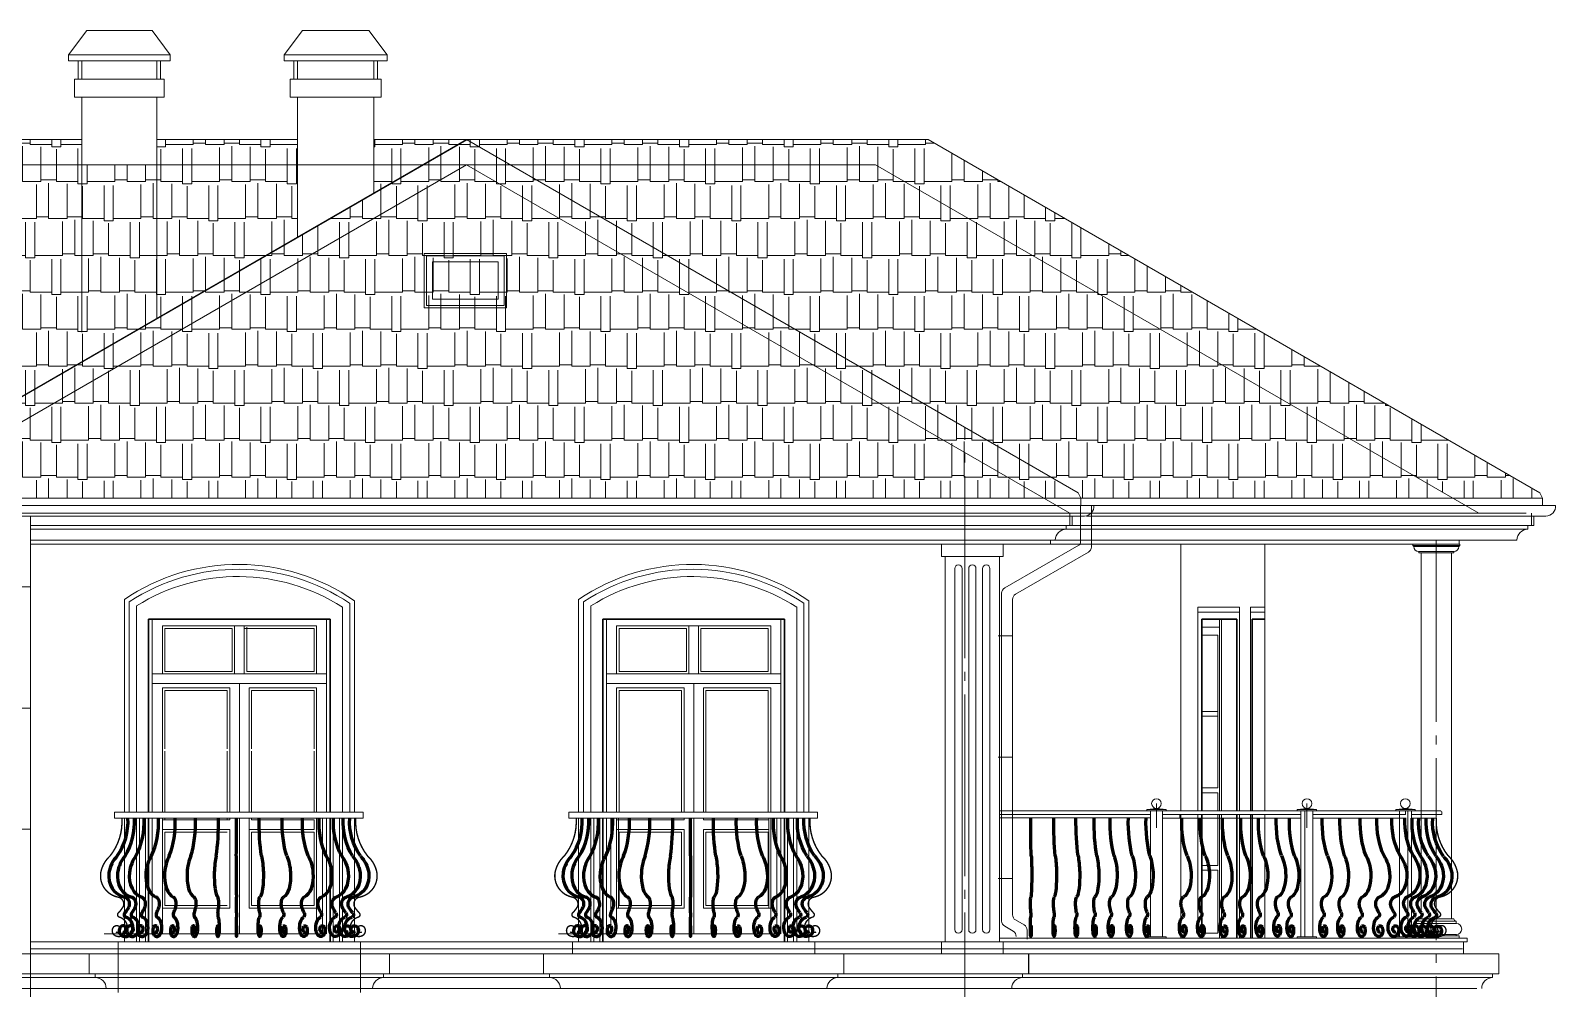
# Model space of a CAD drawing. Header units: millimetres. Extents: x -133165 to 20117, y 15722 to 63536.
# Drawn here: x -79792 to -67203, y 51559 to 59463 of the extents above; entities that cross this region are included whole.
import ezdxf

# ---------------------------------------------------------------- set-up
doc = ezdxf.new("R2010")
doc.units = ezdxf.units.MM
doc.linetypes.add('GOST2.303 5', pattern=[24, 20, -1.5, 1, -1.5])
doc.layers.get('0').update_dxf_attribs({"lineweight": 15})
for name, color, linetype, lineweight in [('axis', 7, 'GOST2.303 5', 9), ('doors', 32, 'Continuous', 15), ('friz', 173, 'Continuous', 15), ('wall', 5, 'Continuous', 60)]:
    doc.layers.add(name, color=color, linetype=linetype, lineweight=lineweight)
pattern_1 = [(0, (-6668.25, 0), (647.7, 304.8), [152.4, -127, 177.8, -76.2, 228.6, -101.6]), (0, (-6515.85, 12.7), (647.7, 304.8), [127, -482.6, 101.6, -152.4]), (0, (-6211.05, -19.05), (647.7, 304.8), [76.2, -787.4]), (90, (-6668.25, 0), (-215.9, 304.8), [292.1, -927.1]), (90, (-6515.85, 0), (-215.9, 304.8), [285.75, -933.45]), (90, (-6388.85, 0), (-215.9, 304.8), [266.7, -952.5]), (90, (-6211.05, -19.05), (-215.9, 304.8), [292.1, -927.1]), (90, (-6134.85, -19.05), (-215.9, 304.8), [292.1, -927.1]), (90, (-5906.25, 0), (-215.9, 304.8), [279.4, -939.8])]

# ---------------------------------------------------------------- blocks, each defined once
blk = doc.blocks.new('A$C5A567AD7')
at = {"layer": 'wall', "color": 251, "ltscale": 100, "const_width": 10}
blk.add_lwpolyline([(89, 0, -0.185604), (4, -272, 0.164154), (-63, -391, 0.401799), (62, -567, -0.487781), (98, -637, -0.054114), (65, -680, 0.566041), (70, -710, -0.405124), (127, -804, -0.498628), (39, -842, -0.46591), (30, -781, -0.316922), (68, -776, -0.956284), (45, -817)], format="xyb", dxfattribs=at)

msp = doc.modelspace()

# ---------------------------------------------------------------- hatches: boundary and pattern name
at = {"ltscale": 10}
h = msp.add_hatch(dxfattribs=at)
h.set_pattern_fill('AR-RSHKE', color=256, style=0)
h.set_pattern_definition(pattern_1)
h.paths.add_polyline_path([(-80072.4, 58355), (-79368.2, 58355), (-79368.2, 58562.8), (-80072.4, 58562.8), (-82884.5, 56939.3), (-82817.4, 56939.3), (-82817.4, 56939.3), (-82817.4, 56939.3), (-82524.5, 56939.3)])
h = msp.add_hatch(dxfattribs=at)
h.set_pattern_fill('AR-RSHKE', color=256, style=0)
h.set_pattern_definition(pattern_1)
h.paths.add_polyline_path([(-77587.4, 58355), (-77587.4, 58562.8), (-78748.2, 58562.8), (-78748.2, 58355)])
h = msp.add_hatch(dxfattribs=at)
h.set_pattern_fill('AR-RSHKE', color=256, style=0)
h.set_pattern_definition(pattern_1)
h.paths.add_polyline_path([(-76192.4, 58562.8), (-76957.4, 58562.8), (-76957.4, 58355), (-76552.4, 58355)])
h = msp.add_hatch(dxfattribs=at)
h.set_pattern_fill('AR-RSHKE', color=256, style=0)
h.set_pattern_definition(pattern_1)
h.paths.add_polyline_path([(-76192.4, 58562.8), (-76552.3, 58355), (-75832.4, 58355)])
h = msp.add_hatch(dxfattribs=at)
h.set_pattern_fill('AR-RSHKE', color=256, style=0)
h.set_pattern_definition(pattern_1)
h.paths.add_polyline_path([(-68187.4, 55681.8), (-68187.4, 56140.8), (-72382.4, 58562.8), (-76192.4, 58562.8), (-75832.4, 58355), (-72817.4, 58355)])
h.paths.add_polyline_path([(-72080.3, 55980.8), (-72080.3, 56188.7), (-75832.4, 58355), (-76192.4, 58355)], flags=17)
h.paths.add_polyline_path([(-71428.5, 55604.5), (-71121.8, 55604.5), (-71142.4, 55647.2), (-72080.3, 56188.7), (-72080.3, 55980.8)])
h.paths.add_polyline_path([(-68187.4, 56140.8), (-68187.4, 55681.8), (-68053.5, 55604.5), (-67311.8, 55604.5), (-67332.4, 55647.2)])
h = msp.add_hatch(dxfattribs=at)
h.set_pattern_fill('AR-RSHKE', color=256, style=0)
h.set_pattern_definition(pattern_1)
h.paths.add_polyline_path([(-82524.5, 56939.3), (-79004.5, 56939.3), (-78748.2, 57087.3), (-78748.2, 58355), (-80072.4, 58355)])
h = msp.add_hatch(dxfattribs=at)
h.set_pattern_fill('AR-RSHKE', color=256, style=0)
h.set_pattern_definition(pattern_1)
h.paths.add_polyline_path([(-76192.4, 58355), (-76552.3, 58355), (-80710.7, 55953.3), (-80512.7, 55860.7)])
h = msp.add_hatch(dxfattribs=at)
h.set_pattern_fill('AR-RSHKE', color=256, style=0)
h.set_pattern_definition(pattern_1)
h.paths.add_polyline_path([(-71428.5, 55604.5), (-76192.4, 58355), (-80512.7, 55860.7), (-80100.7, 55667.8), (-80070, 55604.5)])
h.paths.add_polyline_path([(-79113.9, 56346.7), (-79037.9, 56063), (-79224, 56013.1), (-79300, 56296.9)], flags=24)
h = msp.add_hatch(dxfattribs=at)
h.set_pattern_fill('AR-RSHKE', color=256, style=0)
h.set_pattern_definition(pattern_1)
h.paths.add_polyline_path([(-78748.2, 57087.3), (-77587.4, 57757.4), (-77587.4, 58355), (-78748.2, 58355)])
h = msp.add_hatch(dxfattribs=at)
h.set_pattern_fill('AR-RSHKE', color=256, style=0)
h.set_pattern_definition(pattern_1)
h.paths.add_polyline_path([(-76957.4, 58121.1), (-76552.4, 58355), (-76957.4, 58355)])
h = msp.add_hatch(dxfattribs=at)
h.set_pattern_fill('AR-RSHKE', color=256, style=0)
h.set_pattern_definition(pattern_1)
h.paths.add_polyline_path([(-68187.4, 55604.5), (-68187.4, 55681.8), (-72817.4, 58355), (-75832.4, 58355), (-71142.4, 55647.2), (-71121.8, 55604.5)])
h.paths.add_polyline_path([(-69691.6, 56028.4), (-69577.6, 56454), (-69298.4, 56379.2), (-69412.5, 55953.6)], flags=24)
h = msp.add_hatch(dxfattribs=at)
h.set_pattern_fill('AR-RSHKE', color=256, style=0)
h.set_pattern_definition(pattern_1)
h.paths.add_polyline_path([(-82524.5, 56939.3), (-82655.6, 56863.6), (-80711.5, 55953.7), (-79004.5, 56939.3)])

# ---------------------------------------------------------------- linework, layer by layer
for p, q in [((-79328.2, 59462.8), (-79478.2, 59262.8)), ((-79328.2, 59462.8), (-78788.5, 59462.3)), ((-78788.5, 59462.3), (-78638.6, 59262.4)), ((-77547.3, 59463), (-77697.4, 59262.8)), ((-77547.3, 59463), (-76997.9, 59462.4)), ((-76997.9, 59462.4), (-76847.9, 59262.4)), ((-79478.2, 59212.8), (-79478.2, 59262.8)), ((-79478.2, 59262.8), (-78638.6, 59262.4)), ((-79478.2, 59212.8), (-78638.6, 59212.4)), ((-79398.2, 59062.8), (-79398.2, 59212.8)), ((-79398.2, 59212.8), (-79398.2, 59062.8)), ((-79368.2, 59212.8), (-79368.2, 59062.8)), ((-78748.6, 59212.4), (-78748.6, 59062.4)), ((-78718.6, 59062.4), (-78718.6, 59212.4)), ((-78718.6, 59212.4), (-78718.6, 59062.4)), ((-78638.6, 59212.4), (-78638.6, 59262.4)), ((-77697.4, 59262.9), (-76847.9, 59262.4)), ((-77697.4, 59212.8), (-77697.4, 59262.8)), ((-77697.4, 59212.9), (-76847.9, 59212.4)), ((-77617.4, 59062.8), (-77617.4, 59212.8)), ((-77617.4, 59212.8), (-77617.4, 59062.8)), ((-77587.4, 59212.8), (-77587.4, 59062.8)), ((-76957.9, 59212.4), (-76957.9, 59062.4)), ((-76927.9, 59062.4), (-76927.9, 59212.4)), ((-76927.9, 59212.4), (-76927.9, 59062.4)), ((-76847.9, 59212.4), (-76847.9, 59262.4)), ((-79428.2, 58912.4), (-79428.2, 59062.8)), ((-79428.2, 59062.8), (-79398.2, 59062.8)), ((-78688.6, 59062.8), (-79408.2, 59062.8)), ((-78688.6, 58912.4), (-78688.6, 59062.8)), ((-77647.4, 58912.4), (-77647.4, 59062.8)), ((-77647.4, 59062.8), (-77617.4, 59062.8)), ((-76897.9, 59062.8), (-77617.4, 59062.8)), ((-76897.9, 58912.4), (-76897.9, 59062.4)), ((-79428.2, 58912.4), (-78688.6, 58912.4)), ((-79368.2, 58912.4), (-79368.2, 56974.4)), ((-78748.2, 58912.4), (-78748.2, 57087.3)), ((-77647.4, 58912.4), (-76897.9, 58912.4)), ((-77587.4, 58912.4), (-77587.4, 57757.4)), ((-76957.4, 58912.4), (-76957.4, 58121.1)), ((-80711.5, 55953.7), (-76192.4, 58562.8)), ((-80710.5, 55952), (-76191.4, 58561.1)), ((-80072.4, 58562.8), (-79368.2, 58562.8)), ((-77587.4, 58562.8), (-78748.2, 58562.8)), ((-77587.4, 58562.8), (-77607.4, 58562.8)), ((-72382.4, 58562.8), (-76957.4, 58562.8)), ((-71142.4, 55647.2), (-76192.4, 58562.8)), ((-72817.4, 58562.8), (-73312.4, 58562.8)), ((-67332.4, 55647.2), (-72382.4, 58562.8)), ((-81172.4, 55479.8), (-76192.4, 58355)), ((-72817.4, 58355), (-80072.4, 58355)), ((-71212.4, 55479.8), (-76192.4, 58355)), ((-67837.4, 55479.8), (-72817.4, 58355)), ((-71142.4, 55647.2), (-71121.8, 55604.5)), ((-67332.4, 55647.2), (-67311.8, 55604.5)), ((-71121.8, 55543.2), (-86496.1, 55543.2)), ((-71121.8, 55604.5), (-80070, 55604.5)), ((-71124.6, 55543.2), (-80007.1, 55543.2)), ((-71124.6, 55544.3), (-71124.6, 55241.6)), ((-71121.8, 55604.5), (-71121.8, 55543.2)), ((-67311.8, 55604.5), (-71119.8, 55604.5)), ((-67255.7, 55543.2), (-71119.8, 55543.2)), ((-71013.8, 55543.2), (-71119.8, 55543.2)), ((-71034.6, 55544.3), (-71034.6, 55201.2)), ((-67311.8, 55604.5), (-67311.8, 55543.2)), ((-67203.8, 55543.2), (-67311.8, 55543.2)), ((-86473.3, 55479.8), (-67444.4, 55479.8)), ((-71092.4, 55456.7), (-86317.4, 55456.7)), ((-71192.4, 55456.7), (-80140.7, 55456.7)), ((-79792.1, 47331.3), (-79792.1, 55456.7)), ((-71212.4, 55479.8), (-71212.4, 55378.2)), ((-71192.4, 55456.7), (-71192.4, 55378.2)), ((-71092.4, 55456.7), (-71192.4, 55456.7)), ((-67282.4, 55456.7), (-71074.5, 55456.7)), ((-67402.4, 55479.8), (-67402.4, 55378.2)), ((-67382.4, 55456.7), (-67382.4, 55378.2)), ((-71242.4, 55378.2), (-79792.1, 55378.2)), ((-71242.4, 55348.2), (-79792.1, 55348.2)), ((-67382.4, 55378.2), (-79357.1, 55378.2)), ((-67432.4, 55348.2), (-79357.1, 55348.2)), ((-71192.4, 55378.2), (-71242.4, 55378.2)), ((-71242.4, 55348.2), (-71242.4, 55378.2)), ((-67382.4, 55378.2), (-67432.4, 55378.2)), ((-67432.4, 55348.2), (-67432.4, 55378.2)), ((-71372.4, 55258.2), (-79792.1, 55258.2)), ((-71372.4, 55224.2), (-79792.1, 55224.2)), ((-67522.4, 55258.2), (-79357.1, 55258.2)), ((-72272.4, 55224.2), (-72272.4, 55124.2)), ((-67997.4, 55224.2), (-72080.3, 55224.2)), ((-71762.4, 55224.2), (-71762.4, 55124.2)), ((-71750.3, 54863.1), (-71139.6, 55215.6)), ((-71660.3, 54811.1), (-71059.6, 55157.9)), ((-71332.4, 55258.2), (-71372.4, 55258.2)), ((-71372.4, 55258.2), (-71372.4, 55224.2)), ((-71372.4, 55258.2), (-71332.4, 55258.2)), ((-71372.4, 55258.2), (-71372.4, 55258.2)), ((-70297.1, 55224.2), (-70297.1, 53024.6)), ((-69602.4, 53024.6), (-69602.4, 55224.2)), ((-68382.4, 55224.2), (-68322.4, 55224.2)), ((-68382.4, 55214.2), (-68382.4, 55224.2)), ((-68372.4, 55204.2), (-68382.4, 55214.2)), ((-68382.4, 55214.2), (-67992.4, 55214.2)), ((-68372.4, 55204.2), (-68002.4, 55204.2)), ((-68332.4, 55154.2), (-68332.4, 55164.2)), ((-68332.4, 55164.2), (-68042.4, 55164.2)), ((-68322.4, 55154.2), (-68332.4, 55154.2)), ((-68322.4, 55154.2), (-68052.4, 55154.2)), ((-68312.4, 52134.3), (-68312.4, 55154.2)), ((-68062.4, 52134.3), (-68062.4, 55154.2)), ((-67992.4, 55224.2), (-68052.4, 55224.2)), ((-68052.4, 55154.2), (-68042.4, 55154.2)), ((-68042.4, 55154.2), (-68042.4, 55164.2)), ((-68002.4, 55204.2), (-67992.4, 55214.2)), ((-67997.4, 55258.2), (-67997.4, 55224.2)), ((-67992.4, 55214.2), (-67992.4, 55224.2)), ((-67522.4, 55258.2), (-67562.4, 55258.2)), ((-67562.4, 55258.2), (-67522.4, 55258.2)), ((-67562.4, 55258.2), (-67562.4, 55258.2)), ((-71762.4, 55124.2), (-72272.4, 55124.2)), ((-72242.4, 55124.2), (-72242.4, 51944.6)), ((-72162.4, 55024.2), (-72162.4, 52044.6)), ((-72102.4, 55024.2), (-72102.4, 52044.6)), ((-72047.4, 55024.2), (-72047.4, 52044.6)), ((-71987.4, 55024.2), (-71987.4, 52044.6)), ((-71932.4, 55024.2), (-71932.4, 52044.6)), ((-71872.4, 55024.2), (-71872.4, 52044.6)), ((-71792.4, 55124.2), (-71792.4, 51944.6)), ((-79792.1, 54871.9), (-79882.1, 54871.9)), ((-71775.3, 52115.1), (-71775.3, 54819.8)), ((-71685.3, 52167.1), (-71685.3, 54767.8)), ((-71685.3, 54467.4), (-71805.3, 54467.4)), ((-79792.1, 53871.9), (-79882.1, 53871.9)), ((-71685.3, 53467.4), (-71805.3, 53467.4)), ((-79099.5, 53014.6), (-77045.4, 53014.6)), ((-79099.5, 52964.6), (-79099.5, 53014.6)), ((-77045.4, 52964.6), (-77045.4, 53014.6)), ((-75349.5, 53014.6), (-73295.4, 53014.6)), ((-75349.5, 52964.6), (-75349.5, 53014.6)), ((-73295.4, 52964.6), (-73295.4, 53014.6)), ((-71792.4, 53024.6), (-68157.4, 53024.6)), ((-71792.4, 53024.6), (-70547.4, 53024.6)), ((-70577.4, 53034.6), (-70497.4, 53044.6)), ((-70577.4, 53034.6), (-70417.4, 53034.6)), ((-70577.4, 53024.6), (-70577.4, 53034.6)), ((-70577.4, 53024.6), (-70417.4, 53024.6)), ((-70547.4, 53024.6), (-70547.4, 51984.3)), ((-70497.4, 52884.6), (-70497.4, 53084.6)), ((-70494.4, 53044.6), (-70417.4, 53034.6)), ((-70447.4, 53024.6), (-70447.4, 51984.3)), ((-70417.4, 53024.6), (-70417.4, 53034.6)), ((-69335.4, 53034.6), (-69255.4, 53044.6)), ((-69335.4, 53034.6), (-69175.4, 53034.6)), ((-69335.4, 53024.6), (-69335.4, 53034.6)), ((-69335.4, 53024.6), (-69175.4, 53024.6)), ((-69305.4, 53024.6), (-69305.4, 51984.3)), ((-69273.1, 53024.6), (-69273.1, 51984.3)), ((-69255.4, 52884.6), (-69255.4, 53084.6)), ((-69252.4, 53044.6), (-69175.4, 53034.6)), ((-69205.4, 53024.6), (-69205.4, 51984.3)), ((-69175.4, 53024.6), (-69175.4, 53034.6)), ((-68522.4, 53034.6), (-68442.4, 53044.6)), ((-68522.4, 53034.6), (-68362.4, 53034.6)), ((-68522.4, 53024.6), (-68522.4, 53034.6)), ((-68522.4, 53024.6), (-68362.4, 53024.6)), ((-68492.4, 53024.6), (-68492.4, 51984.3)), ((-68442.4, 52994.6), (-68442.4, 53024.6)), ((-68439.4, 53044.6), (-68362.4, 53034.6)), ((-68423.8, 53024.6), (-68423.8, 51984.3)), ((-68392.4, 53024.6), (-68392.4, 51984.3)), ((-68362.4, 53024.6), (-68362.4, 53034.6)), ((-68141.6, 53008.9), (-68141.6, 52994.6)), ((-79099.5, 52964.6), (-77045.4, 52964.6)), ((-79017.4, 52964.6), (-79017.4, 51944.3)), ((-78917.4, 52964.6), (-78917.4, 51944.3)), ((-78892.4, 52964.6), (-78892.4, 51944.3)), ((-78842.4, 52964.6), (-78842.4, 51944.3)), ((-77382.4, 52964.6), (-77382.4, 52009.3)), ((-77292.4, 52964.6), (-77292.4, 51944.3)), ((-77242.4, 52964.6), (-77242.4, 51944.3)), ((-77217.4, 52964.6), (-77217.4, 51944.3)), ((-77117.4, 52964.6), (-77117.4, 51944.3)), ((-75349.5, 52964.6), (-73295.4, 52964.6)), ((-75002.4, 52964.6), (-75002.4, 52009.3)), ((-74937.4, 52964.6), (-74937.4, 52222.3)), ((-73697.4, 52964.6), (-73697.4, 52222.3)), ((-73632.4, 52964.6), (-73632.4, 52009.3)), ((-71792.4, 52994.6), (-70547.4, 52994.6)), ((-71792.4, 52966.1), (-70547.4, 52966.1)), ((-70447.4, 52994.6), (-69305.4, 52994.6)), ((-70447.4, 52964.6), (-69305.4, 52964.6)), ((-70305.7, 52964.6), (-70305.7, 52994.6)), ((-70297.1, 52994.6), (-70297.1, 51974.3)), ((-69602.4, 51974.3), (-69602.4, 52994.6)), ((-69205.4, 52994.6), (-68442.4, 52994.6)), ((-69205.4, 52964.6), (-68442.4, 52964.6)), ((-68392.4, 52994.6), (-68141.6, 52994.6)), ((-68392.4, 52964.6), (-68187.4, 52964.6)), ((-79792.1, 52871.9), (-79882.1, 52871.9)), ((-71685.3, 52467.4), (-71805.3, 52467.4)), ((-71660.3, 52123.8), (-71590.3, 52083.4)), ((-68332.4, 52134.3), (-68042.4, 52134.3)), ((-68322.4, 52134.3), (-68332.4, 52134.3)), ((-68052.4, 52134.3), (-68042.4, 52134.3)), ((-71750.3, 52071.8), (-71680.3, 52031.4)), ((-71565.3, 52040.1), (-71565.3, 51965)), ((-70125.4, 52014.8), (-69992.2, 52014.8)), ((-68352.4, 51994.3), (-68377.4, 51994.3)), ((-68377.4, 51994.3), (-68377.4, 51974.3)), ((-68352.4, 52114.3), (-68352.4, 52094.3)), ((-68352.4, 52114.3), (-68022.4, 52114.3)), ((-68352.4, 52094.3), (-68022.4, 52094.3)), ((-68352.4, 52004.3), (-68352.4, 51994.3)), ((-68352.4, 52004.3), (-68022.4, 52004.3)), ((-68352.4, 51994.3), (-68022.4, 51994.3)), ((-68022.4, 52114.3), (-68022.4, 52094.3)), ((-68022.4, 52004.3), (-68022.4, 51994.3)), ((-68022.4, 51994.3), (-67997.4, 51994.3)), ((-67997.4, 51994.3), (-67997.4, 51974.3)), ((-72242.4, 51944.3), (-79792.1, 51944.3)), ((-79792.1, 51884.6), (-70511.9, 51884.6)), ((-79067.2, 51524.6), (-79067.2, 51944.3)), ((-77067.6, 51944.3), (-77067.6, 51524.6)), ((-75317.2, 51844.6), (-75317.2, 51944.3)), ((-73317.6, 51944.3), (-73317.6, 51844.6)), ((-71792.4, 51974.3), (-67932.4, 51974.3)), ((-71792.4, 51944.3), (-67932.4, 51944.3)), ((-71792.4, 51884.6), (-67972.4, 51884.6)), ((-68377.4, 51974.3), (-68322.4, 51974.3)), ((-67997.4, 51974.3), (-68052.4, 51974.3)), ((-67962.4, 51844.6), (-67962.4, 51944.3)), ((-67932.4, 51944.3), (-67932.4, 51974.3)), ((-85897.4, 51844.6), (-71552.4, 51844.6)), ((-85895.4, 51844.6), (-71550.4, 51844.6)), ((-79307.2, 51844.6), (-79307.2, 51678.6)), ((-76827.6, 51844.6), (-76827.6, 51678.6)), ((-75557.2, 51844.6), (-75557.2, 51678.6)), ((-73077.6, 51844.6), (-73077.6, 51678.6)), ((-71552.4, 51844.6), (-71552.4, 51678.6)), ((-71550.4, 51844.6), (-71550.4, 51678.6)), ((-71550.4, 51844.6), (-67672.4, 51844.6)), ((-67672.4, 51844.6), (-67672.4, 51678.6)), ((-85897.4, 51678.6), (-71550.4, 51678.6)), ((-85845.4, 51648.6), (-71602.4, 51648.6)), ((-79792.1, 51678.6), (-67722.4, 51678.6)), ((-79792.1, 51648.6), (-67722.4, 51648.6)), ((-79307.2, 51678.6), (-79257.2, 51678.6)), ((-79257.2, 51678.6), (-79257.2, 51648.6)), ((-79257.2, 51648.6), (-79257.2, 51648.6)), ((-76827.6, 51678.6), (-76877.6, 51678.6)), ((-76877.6, 51678.6), (-76877.6, 51648.6)), ((-76877.6, 51648.6), (-76877.6, 51648.6)), ((-75557.2, 51678.6), (-75507.2, 51678.6)), ((-75507.2, 51678.6), (-75507.2, 51648.6)), ((-75507.2, 51648.6), (-75507.2, 51648.6)), ((-73077.6, 51678.6), (-73127.6, 51678.6)), ((-73127.6, 51678.6), (-73127.6, 51648.6)), ((-73127.6, 51648.6), (-73127.6, 51648.6)), ((-71552.4, 51678.6), (-71602.4, 51678.6)), ((-71602.4, 51678.6), (-71602.4, 51648.6)), ((-71602.4, 51648.6), (-71602.4, 51648.6)), ((-67672.4, 51678.6), (-67722.4, 51678.6)), ((-67722.4, 51678.6), (-67722.4, 51648.6)), ((-67722.4, 51648.6), (-67722.4, 51648.6)), ((-85757.4, 51558.6), (-71732.4, 51558.6)), ((-79792.1, 51558.6), (-67852.4, 51558.6))]:
    msp.add_line(p, q, dxfattribs=at)
for points in [[(-76542.6, 57623), (-75862.6, 57623), (-75862.6, 57175.3), (-76542.6, 57175.3)], [(-76522.6, 57603), (-75882.6, 57603), (-75882.6, 57195.3), (-76522.6, 57195.3)], [(-76472.6, 57553), (-75932.6, 57553), (-75932.6, 57245.3), (-76472.6, 57245.3)], [(-70577.4, 53034.6), (-70417.4, 53034.6), (-70417.4, 53024.6), (-70577.4, 53024.6)], [(-69335.4, 53034.6), (-69175.4, 53034.6), (-69175.4, 53024.6), (-69335.4, 53024.6)], [(-68522.4, 53034.6), (-68362.4, 53034.6), (-68362.4, 53024.6), (-68522.4, 53024.6)], [(-72272.4, 51944.6), (-71762.4, 51944.6), (-71762.4, 51844.6), (-72272.4, 51844.6)], [(-70577.4, 51984.3), (-70417.4, 51984.3), (-70417.4, 51974.3), (-70577.4, 51974.3)], [(-69335.4, 51984.3), (-69175.4, 51984.3), (-69175.4, 51974.3), (-69335.4, 51974.3)], [(-68522.4, 51984.3), (-68362.4, 51984.3), (-68362.4, 51974.3), (-68522.4, 51974.3)]]:
    msp.add_lwpolyline(points, close=True, dxfattribs=at)
at = {"ltscale": 10, "const_width": 11.5}
for points in [[(-79037.5, 52964.6, -0.185604), (-79135.4, 52652.1, 0.1641541), (-79212.2, 52514.7, 0.401799), (-79068.8, 52312.3, -0.4877809), (-79027.6, 52232.5, -0.054114), (-79065.7, 52183.1, 0.5660408), (-79059.7, 52147.8, -0.4051239), (-78994.5, 52040.1, -0.498628), (-79095.7, 51996.1, -0.4659096), (-79105.2, 52067, -0.3169223), (-79061.9, 52072.3, -0.9562841), (-79088.2, 52024.7)], [(-77107.4, 52964.6, 0.185604), (-77009.5, 52652.1, -0.1641541), (-76932.7, 52514.7, -0.401799), (-77076.1, 52312.3, 0.4877809), (-77117.3, 52232.5, 0.054114), (-77079.2, 52183.1, -0.5660408), (-77085.2, 52147.8, 0.4051239), (-77150.4, 52040.1, 0.498628), (-77049.2, 51996.1, 0.4659096), (-77039.6, 52067, 0.3169223), (-77083, 52072.3, 0.9562841), (-77056.7, 52024.7)], [(-75287.5, 52964.6, -0.185604), (-75385.4, 52652.1, 0.1641541), (-75462.2, 52514.7, 0.401799), (-75318.8, 52312.3, -0.4877809), (-75277.6, 52232.5, -0.054114), (-75315.7, 52183.1, 0.5660408), (-75309.7, 52147.8, -0.4051239), (-75244.5, 52040.1, -0.498628), (-75345.7, 51996.1, -0.4659096), (-75355.2, 52067, -0.3169223), (-75311.9, 52072.3, -0.9562841), (-75338.2, 52024.7)], [(-73357.4, 52964.6, 0.185604), (-73259.5, 52652.1, -0.1641541), (-73182.7, 52514.7, -0.401799), (-73326.1, 52312.3, 0.4877809), (-73367.3, 52232.5, 0.054114), (-73329.2, 52183.1, -0.5660408), (-73335.2, 52147.8, 0.4051239), (-73400.4, 52040.1, 0.498628), (-73299.2, 51996.1, 0.4659096), (-73289.6, 52067, 0.3169223), (-73333, 52072.3, 0.9562841), (-73306.7, 52024.7)], [(-68187.4, 52965.8, 0.185604), (-68089.5, 52653.3, -0.1641541), (-68012.6, 52515.8, -0.401799), (-68156, 52313.5, 0.4877809), (-68197.3, 52233.7, 0.054114), (-68159.1, 52184.3, -0.5660408), (-68165.2, 52148.9, 0.4051239), (-68230.3, 52041.3, 0.498628), (-68129.1, 51997.2, 0.4659096), (-68119.6, 52068.2, 0.3169223), (-68162.9, 52073.5, 0.9562841), (-68136.6, 52025.8)]]:
    msp.add_lwpolyline(points, format="xyb", dxfattribs=at)
at = {"ltscale": 10}
for centre in [(-70497.4, 53084.6), (-69255.4, 53084.6), (-68442.4, 53084.6)]:
    msp.add_circle(centre, 40, dxfattribs=at)
for centre, radius, start, end in [((-71092.4, 55535.5), 78.9, 270, 5.56603), ((-67282.4, 55535.5), 78.9, 270, 5.56603), ((-71242.4, 55258.2), 90, 90, 180), ((-67432.4, 55258.2), 90, 90, 180), ((-71154.6, 55241.6), 30, 300, 0), ((-71084.6, 55201.2), 50, 300, 0), ((-68332.4, 55204.2), 40, 180, 270), ((-68042.4, 55204.2), 40, 270, 360), ((-72132.4, 55024.2), 30, 0, 180), ((-72017.4, 55024.2), 30, 0, 180), ((-71902.4, 55024.2), 30, 0, 180), ((-71725.3, 54819.8), 50, 120, 180), ((-71635.3, 54767.8), 50, 120, 180), ((-68157.4, 53008.9), 15.8, 0, 90), ((-71635.3, 52167.1), 50, 180, 240), ((-68352.4, 52134.3), 20, 270, 360), ((-68022.4, 52134.3), 20, 180, 270), ((-72132.4, 52044.6), 30, 180, 0), ((-72017.4, 52044.6), 30, 180, 0), ((-71902.4, 52044.6), 30, 180, 0), ((-71725.3, 52115.1), 50, 180, 240), ((-71705.3, 51988.1), 50, 0, 60), ((-71615.3, 52040.1), 50, 0, 60), ((-68352.4, 52049.3), 45, 90, 270), ((-68022.4, 52049.3), 45, 270, 90), ((-79257.2, 51558.6), 90, 0, 90), ((-76877.6, 51558.6), 90, 90, 180), ((-75507.2, 51558.6), 90, 0, 90), ((-73127.6, 51558.6), 90, 90, 180), ((-71602.4, 51558.6), 90, 90, 180), ((-67722.4, 51558.6), 90, 90, 180)]:
    msp.add_arc(centre, radius, start, end, dxfattribs=at)
at = {"layer": 'axis', "color": 147, "lineweight": 0, "ltscale": 75}
for p, q in [((-72080.3, 50685), (-72080.3, 56187.8)), ((-68187.4, 55258.2), (-68187.4, 44084.6))]:
    msp.add_line(p, q, dxfattribs=at)
at = {"layer": 'doors', "ltscale": 100}
for p, q in [((-78787.4, 54604.8), (-78787.4, 53014.6)), ((-78703.4, 54604.8), (-78703.4, 54604.6)), ((-78703.4, 54549.8), (-77431.4, 54549.8)), ((-78703.4, 54549.8), (-78703.4, 54154.6)), ((-78683.4, 54604.8), (-78683.4, 54604.6)), ((-78683.4, 54529.8), (-78127.4, 54529.8)), ((-78683.4, 54529.8), (-78683.4, 54174.6)), ((-78127.4, 54529.8), (-78127.4, 54174.6)), ((-78107.4, 54549.8), (-78107.4, 54154.6)), ((-78027.4, 54549.8), (-78027.4, 54154.6)), ((-78027.4, 54529.8), (-77451.4, 54529.8)), ((-78007.4, 54539.8), (-78007.4, 54174.6)), ((-77451.4, 54529.8), (-77451.4, 54174.6)), ((-77431.4, 54549.8), (-77431.4, 54154.6)), ((-77347.4, 54604.8), (-77347.4, 53014.6)), ((-75037.4, 54604.8), (-75037.4, 53014.6)), ((-74953.4, 54549.8), (-74953.4, 54154.6)), ((-74953.4, 54549.8), (-73681.4, 54549.8)), ((-74933.4, 54529.8), (-74933.4, 54174.6)), ((-74933.4, 54529.8), (-74377.4, 54529.8)), ((-74377.4, 54529.8), (-74377.4, 54174.6)), ((-74357.4, 54549.8), (-74357.4, 54154.6)), ((-74277.4, 54549.8), (-74277.4, 54154.6)), ((-74257.4, 54529.8), (-73701.4, 54529.8)), ((-74257.4, 54529.8), (-74257.4, 54174.6)), ((-73701.4, 54529.8), (-73701.4, 54174.6)), ((-73681.4, 54549.8), (-73681.4, 54154.6)), ((-73597.4, 54604.8), (-73597.4, 53014.6)), ((-70124.2, 54539.6), (-69976.6, 54539.6)), ((-69976.5, 53024.6), (-69976.6, 54604.6)), ((-69961, 53024.6), (-69961, 54604.6)), ((-70124.2, 54474.6), (-69992.2, 54474.6)), ((-69992.2, 54474.6), (-69992.2, 53844.3)), ((-77447.4, 54154.6), (-78787.4, 54154.6)), ((-77447.4, 54154.6), (-78687.4, 54154.6)), ((-77347.4, 54154.6), (-78687.4, 54154.6)), ((-78127.4, 54174.6), (-78683.4, 54174.6)), ((-78127.4, 54174.6), (-78683.4, 54174.6)), ((-77451.4, 54174.6), (-78007.4, 54174.6)), ((-77451.4, 54174.6), (-78007.4, 54174.6)), ((-73697.4, 54154.6), (-75037.4, 54154.6)), ((-73697.4, 54154.6), (-74937.4, 54154.6)), ((-73597.4, 54154.6), (-74937.4, 54154.6)), ((-74377.4, 54174.6), (-74933.4, 54174.6)), ((-74377.4, 54174.6), (-74933.4, 54174.6)), ((-73701.4, 54174.6), (-74257.4, 54174.6)), ((-73701.4, 54174.6), (-74257.4, 54174.6)), ((-77347.4, 54074.6), (-78787.4, 54074.6)), ((-78147.4, 54038.6), (-78703.4, 54038.6)), ((-78147.4, 54038.6), (-78703.4, 54038.6)), ((-78703.4, 54038.6), (-78703.4, 53014.6)), ((-78167.4, 54018.6), (-78683.4, 54018.6)), ((-78167.4, 54018.6), (-78683.4, 54018.6)), ((-78683.4, 54018.6), (-78683.4, 53537.1)), ((-78167.4, 54018.6), (-78167.4, 53537.1)), ((-78147.4, 54038.6), (-78147.4, 53014.6)), ((-78067.4, 54074.6), (-78067.4, 53014.6)), ((-77431.4, 54038.6), (-77987.4, 54038.6)), ((-77431.4, 54038.6), (-77987.4, 54038.6)), ((-77987.4, 54038.6), (-77987.4, 53014.6)), ((-77451.4, 54018.6), (-77967.4, 54018.6)), ((-77451.4, 54018.6), (-77967.4, 54018.6)), ((-77967.4, 54018.6), (-77967.4, 53537.1)), ((-77451.4, 54018.6), (-77451.4, 53537.1)), ((-77431.4, 54038.6), (-77431.4, 53014.6)), ((-73597.4, 54074.6), (-75037.4, 54074.6)), ((-74953.4, 54038.6), (-74953.4, 53014.6)), ((-74397.4, 54038.6), (-74953.4, 54038.6)), ((-74397.4, 54038.6), (-74953.4, 54038.6)), ((-74933.4, 54018.6), (-74933.4, 53014.6)), ((-74417.4, 54018.6), (-74933.4, 54018.6)), ((-74417.4, 54018.6), (-74933.4, 54018.6)), ((-74417.4, 54018.6), (-74417.4, 53014.6)), ((-74397.4, 54038.6), (-74397.4, 53014.6)), ((-74317.4, 54074.6), (-74317.4, 53014.6)), ((-74237.4, 54038.6), (-74237.4, 53014.6)), ((-73681.4, 54038.6), (-74237.4, 54038.6)), ((-73681.4, 54038.6), (-74237.4, 54038.6)), ((-74217.4, 54018.6), (-74217.4, 53014.6)), ((-73701.4, 54018.6), (-74217.4, 54018.6)), ((-73701.4, 54018.6), (-74217.4, 54018.6)), ((-73701.4, 54018.6), (-73701.4, 53014.6)), ((-73681.4, 54038.6), (-73681.4, 53014.6)), ((-69992.2, 53944.3), (-69992.2, 53214.3)), ((-70124.2, 53844.3), (-69992.2, 53844.3)), ((-70124.2, 53804.3), (-69992.2, 53804.3)), ((-78683.4, 53517.1), (-78683.4, 53014.6)), ((-78167.4, 53517.1), (-78167.4, 53014.6)), ((-77967.4, 53517.1), (-77967.4, 53014.6)), ((-77451.4, 53517.1), (-77451.4, 53014.6)), ((-70124.2, 53214.3), (-69992.2, 53214.3)), ((-70124.2, 53174.3), (-69992.2, 53174.3)), ((-69992.2, 53174.3), (-69992.2, 53024.6)), ((-78787.4, 52964.6), (-78787.4, 52009.3)), ((-78703.4, 52964.6), (-78703.4, 52009.3)), ((-78147.4, 52949.6), (-78703.4, 52949.6)), ((-78683.4, 52964.6), (-78683.4, 52949.6)), ((-78167.4, 52964.6), (-78167.4, 52949.6)), ((-78147.4, 52964.6), (-78147.4, 52949.6)), ((-78067.4, 52964.6), (-78067.4, 52009.3)), ((-78067.4, 52964.6), (-78067.4, 52009.3)), ((-77987.4, 52964.6), (-77987.4, 52222.3)), ((-77967.4, 52964.6), (-77967.4, 52949.6)), ((-77451.4, 52949.6), (-77967.4, 52949.6)), ((-77451.4, 52949.6), (-77451.4, 52869.6)), ((-77431.4, 52964.6), (-77431.4, 52009.3)), ((-77347.4, 52964.6), (-77347.4, 52009.3)), ((-75037.4, 52964.6), (-75037.4, 52009.3)), ((-74953.4, 52964.6), (-74953.4, 52009.3)), ((-74472.3, 52949.6), (-74953.4, 52949.6)), ((-74397.4, 52949.6), (-74937.4, 52949.6)), ((-74397.4, 52964.6), (-74397.4, 52949.6)), ((-74317.4, 52964.6), (-74317.4, 52009.3)), ((-74317.4, 52964.6), (-74317.4, 52009.3)), ((-74237.4, 52964.6), (-74237.4, 52949.6)), ((-73697.4, 52949.6), (-74237.4, 52949.6)), ((-73701.4, 52949.6), (-74217.4, 52949.6)), ((-73681.4, 52964.6), (-73681.4, 52009.3)), ((-73597.4, 52964.6), (-73597.4, 52009.3)), ((-69992.2, 52994.6), (-69992.2, 52574.3)), ((-69976.4, 51974.3), (-69976.5, 52994.6)), ((-69961, 51974.3), (-69961, 52994.6)), ((-78683.4, 52849.6), (-78683.4, 52242.3)), ((-78147.4, 52869.6), (-78147.4, 52222.3)), ((-77967.4, 52849.6), (-77967.4, 52242.3)), ((-77451.4, 52849.6), (-77451.4, 52242.3)), ((-74933.4, 52849.6), (-74933.4, 52242.3)), ((-74417.4, 52849.6), (-74417.4, 52242.3)), ((-74397.4, 52869.6), (-74397.4, 52222.3)), ((-74237.4, 52869.6), (-74237.4, 52222.3)), ((-74217.4, 52849.6), (-74217.4, 52242.3)), ((-73701.4, 52849.6), (-73701.4, 52242.3)), ((-70124.2, 52574.3), (-69992.2, 52574.3)), ((-70124.2, 52534.3), (-69992.2, 52534.3)), ((-69992.2, 52534.3), (-69992.2, 52014.8)), ((-78147.4, 52222.3), (-78703.4, 52222.3)), ((-78167.4, 52242.3), (-78683.4, 52242.3)), ((-77431.4, 52222.3), (-77987.4, 52222.3)), ((-77451.4, 52242.3), (-77967.4, 52242.3)), ((-74397.4, 52222.3), (-74953.4, 52222.3)), ((-74417.4, 52242.3), (-74933.4, 52242.3)), ((-73681.4, 52222.3), (-74237.4, 52222.3)), ((-73701.4, 52242.3), (-74217.4, 52242.3)), ((-79184, 52009.3), (-77382.4, 52009.3)), ((-75434, 52009.3), (-73632.4, 52009.3))]:
    msp.add_line(p, q, dxfattribs=at)
for points in [[(-78147.4, 52869.6), (-78703.4, 52869.6)], [(-78167.4, 52849.6), (-78683.4, 52849.6)], [(-77451.4, 52869.6), (-77987.4, 52869.6)], [(-77451.4, 52849.6), (-77967.4, 52849.6)], [(-74397.4, 52869.6), (-74953.4, 52869.6)], [(-74397.4, 52869.6), (-74953.4, 52869.6)], [(-74417.4, 52849.6), (-74933.4, 52849.6)], [(-73697.4, 52869.6), (-74237.4, 52869.6)], [(-73701.4, 52869.6), (-74237.4, 52869.6)], [(-73701.4, 52849.6), (-74217.4, 52849.6)]]:
    msp.add_lwpolyline(points, dxfattribs=at)
at = {"layer": 'friz', "ltscale": 50}
for p, q in [((-79017.4, 54769.1), (-79017.4, 53014.6)), ((-75267.4, 54769.1), (-75267.4, 53014.6)), ((-78977.4, 54747.7), (-78977.4, 53014.6)), ((-78917.4, 54715), (-78917.4, 53014.6)), ((-77217.4, 54704.8), (-77217.4, 53014.6)), ((-77157.4, 54737.1), (-77157.4, 53014.6)), ((-77117.4, 54758.2), (-77117.4, 53014.6)), ((-75227.4, 54747.7), (-75227.4, 53014.6)), ((-75167.4, 54715), (-75167.4, 53014.6)), ((-73467.4, 54704.8), (-73467.4, 53014.6)), ((-73407.4, 54737.1), (-73407.4, 53014.6)), ((-73367.4, 54758.2), (-73367.4, 53014.6)), ((-70155.3, 53024.6), (-70155.1, 54704.6)), ((-69813.1, 54704.6), (-70155.1, 54704.6)), ((-69813.1, 54664.6), (-70155.1, 54664.6)), ((-69813.1, 53024.6), (-69813.1, 54704.6)), ((-69720.6, 54704.6), (-69602.4, 54704.6)), ((-69720.6, 54704.6), (-69720.6, 53024.6)), ((-69720.6, 54664.6), (-69602.4, 54664.6)), ((-75267.4, 52964.6), (-75267.4, 51944.3)), ((-75167.4, 52964.6), (-75167.4, 51944.3)), ((-75142.4, 52964.6), (-75142.4, 51944.3)), ((-75092.4, 52964.6), (-75092.4, 51944.3)), ((-73542.4, 52964.6), (-73542.4, 51944.3)), ((-73492.4, 52964.6), (-73492.4, 51944.3)), ((-73467.4, 52964.6), (-73467.4, 51944.3)), ((-73367.4, 52964.6), (-73367.4, 51944.3)), ((-70155.4, 52114.3), (-70155.3, 52994.6)), ((-69813.1, 51974.3), (-69813.1, 52994.6)), ((-69720.6, 52994.6), (-69720.6, 51974.3))]:
    msp.add_line(p, q, dxfattribs=at)
at = {"layer": 'friz', "lineweight": 30, "ltscale": 50}
for p, q in [((-78817.4, 54604.8), (-78817.4, 53014.6)), ((-77317.4, 54604.8), (-78817.4, 54604.8)), ((-77317.4, 54604.8), (-77317.4, 53014.6)), ((-75067.4, 54604.8), (-75067.4, 53014.6)), ((-73567.4, 54604.8), (-75067.4, 54604.8)), ((-73567.4, 54604.8), (-73567.4, 53014.6)), ((-69833.9, 54604.6), (-70124.2, 54604.6)), ((-70124.2, 53024.6), (-70124.2, 54604.6)), ((-69833.9, 53024.6), (-69833.9, 54604.6)), ((-69706.2, 54604.6), (-69706.2, 53024.6)), ((-69706.2, 54604.6), (-69602.4, 54604.6)), ((-78817.4, 52964.6), (-78817.4, 51944.3)), ((-77317.4, 52964.6), (-77317.4, 51944.3)), ((-75067.4, 52964.6), (-75067.4, 51944.3)), ((-73567.4, 52964.6), (-73567.4, 51944.3)), ((-70124.2, 51974.3), (-70124.2, 52994.6)), ((-69833.9, 51974.3), (-69833.9, 52994.6)), ((-69706.2, 52994.6), (-69706.2, 51974.3))]:
    msp.add_line(p, q, dxfattribs=at)
at = {"layer": 'friz', "ltscale": 50}
for centre, radius, start, end in [((-78075.5, 53375.4), 1682.2, 55.28519, 124.05397), ((-78075.5, 53375.4), 1642.2, 56.01291, 123.31596), ((-74325.5, 53375.4), 1682.2, 55.28519, 124.05397), ((-74325.5, 53375.4), 1642.2, 56.01291, 123.31596), ((-78075.5, 53375.4), 1582.2, 57.16082, 122.1517), ((-74325.5, 53375.4), 1582.2, 57.16082, 122.1517)]:
    msp.add_arc(centre, radius, start, end, dxfattribs=at)

# ---------------------------------------------------------------- block references
at = {"ltscale": 10, "yscale": 1.149999999994179, "zscale": 1.15}
for p, xscale in [((-79080, 52964.6, -3.5), 1.035000000032596), ((-79015.4, 52964.6, -3.5), 0.9199999999254942), ((-78925.3, 52964.6, -3.5), 0.8050000000512227), ((-78796.8, 52964.6, -3.5), 0.6899999999441206), ((-78648.5, 52964.6, -3.5), 0.5749999999534339), ((-78470.5, 52964.6, -3.5), 0.4599999999627471), ((-78260.6, 52964.6, -3.5), 0.2300000000977889), ((-78093, 52964.6), 0.002540000015869737), ((-77884.3, 52964.6, -3.5), -0.2300000000977889), ((-77674.4, 52964.6, -3.5), -0.4599999999627471), ((-77496.4, 52964.6, -3.5), -0.5749999999534339), ((-77348.1, 52964.6, -3.5), -0.6899999999441206), ((-77219.6, 52964.6, -3.5), -0.8050000000512227), ((-77129.5, 52964.6, -3.5), -0.9199999999254942), ((-77064.9, 52964.6, -3.5), -1.035000000032596), ((-75330, 52964.6, -3.5), 1.035000000032596), ((-75265.4, 52964.6, -3.5), 0.9199999999254942), ((-75175.3, 52964.6, -3.5), 0.8050000000512227), ((-75046.8, 52964.6, -3.5), 0.6899999999441206), ((-74898.5, 52964.6, -3.5), 0.5749999999534339), ((-74720.5, 52964.6, -3.5), 0.4599999999627471), ((-74510.6, 52964.6, -3.5), 0.2300000000977889), ((-74343, 52964.6), 0.002540000015869737), ((-74134.3, 52964.6, -3.5), -0.2300000000977889), ((-73924.4, 52964.6, -3.5), -0.4599999999627471), ((-73746.4, 52964.6, -3.5), -0.5749999999534339), ((-73598.1, 52964.6, -3.5), -0.6899999999441206), ((-73469.6, 52964.6, -3.5), -0.8050000000512227), ((-73379.5, 52964.6, -3.5), -0.9199999999254942), ((-73314.9, 52964.6, -3.5), -1.035000000032596), ((-71530.6, 52966), -0.05842000001575798), ((-71331.9, 52966), -0.1524000000208616), ((-71143.9, 52966), -0.2031999999890104), ((-70989.5, 52966), -0.2539999999571592), ((-70846.3, 52966), -0.3810000000521541), ((-70695.5, 52965.9), -0.3810000000521541), ((-70549.7, 52964.6), -0.3810000000521541), ((-70243, 52966), -0.5080000000307336), ((-70092.7, 52966), -0.5080000000307336), ((-69907, 52964.6), -0.5080000000307336), ((-69756.7, 52964.6), -0.5080000000307336), ((-69610.9, 52964.6), -0.5080000000307336), ((-69463.3, 52967.8), -0.5080000000307336), ((-69354.9, 52964.6), -0.5080000000307336), ((-69083.7, 52964.6, -3.5), -0.5080000000307336), ((-68942.2, 52964.6, -3.5), -0.4599999999627471), ((-68764.2, 52964.6, -3.5), -0.5749999999534339), ((-68615.9, 52964.6, -3.5), -0.6899999999441206), ((-68482, 52964.6), -0.8050000000512227), ((-68375, 52967.7), -0.8050000000512227), ((-68315.8, 52964.6, -3.5), -0.8050000000512227), ((-68251.1, 52964.6), -0.9199999999254942), ((-68188.1, 52964.6), -0.9199999999254942), ((-68124.8, 52961.8, -3.5), -1.035000000032596)]:
    msp.add_blockref('A$C5A567AD7', p, dxfattribs=dict(at, xscale=xscale))

doc.saveas('drawing.dxf')
